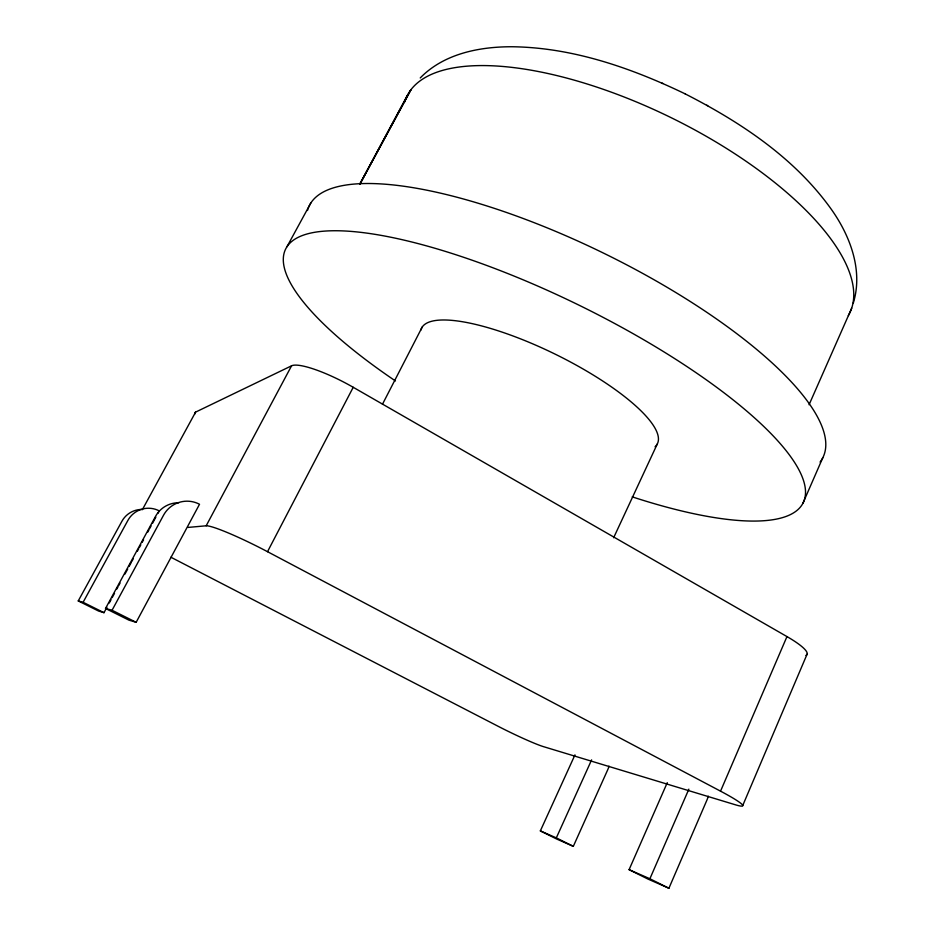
<?xml version="1.0" encoding="UTF-8"?>
<svg xmlns="http://www.w3.org/2000/svg" width="935" height="935" viewBox="0 0 935 935"><rect width="100%" height="100%" fill="white"/><g stroke="black" fill="none" stroke-linecap="round" stroke-linejoin="round"><path stroke-width="1.4" d="M853.304 303.045C863.484 269.958 849.751 234.685 830.292 207.874C793.686 157.255 740.064 121.912 685.121 93.851M742.717 805.561L807.197 653.927M170.871 557.213L497.993 726.215A38.779 2.63 25.8 0 0 543.515 746.656L735.319 804.766A51.367 4.383 25.1 0 0 720.546 791.162L786.966 636.583L353.22 387.289A54.546 11.372 27.5 0 0 291.568 365.807L195.602 412.113L142.354 509.668M667.274 782.653L629.091 869.667L647.674 878.935L668.911 888.25L706.848 800.266A23.936 20.827 -80.3 0 0 708.251 796.164M668.911 888.25L649.895 878.76L688.861 789.152M802.978 503.135L822.777 457.788M809.067 404.75L851.68 308.164M574.978 754.872L540.348 830.899L557.003 839.186L573.319 846.339L607.738 769.727A20.956 18.712 -78.5 0 0 609.001 766.139M573.319 846.339L556.325 837.877L591.61 759.874M613.64 537.742L657.282 443.985M382.485 404.224L422.258 326.969M188.169 527.41L206.179 525.797A56.03 5.423 26.7 0 1 267.515 551.685L353.22 387.289M206.179 525.797L291.568 365.807M359.753 184.148L407.099 95.873M105.526 608.463L128.925 620.139L136.159 622.301L199.517 504.269A26.566 26.309 -26.6 0 0 163.555 515.185L112.048 610.263L105.526 608.463L155.549 516.354A25.806 25.502 -23.5 0 1 178.737 502.773M142.214 509.423A22.557 22.113 -16.7 0 0 121.936 521.227L78.248 600.936L98.607 611.069L103.995 612.682L106.917 607.294M109.255 602.993L111.008 599.767M112.165 597.629L114.502 593.339M116.817 589.05L117.985 586.911M118.675 585.626L120.066 583.066M124.928 574.113L127.709 569.006M129.088 566.458L131.169 562.636M131.858 561.362L133.237 558.814M137.375 551.194L138.742 548.658M139.432 547.396L140.811 544.86M142.178 542.335L143.558 539.811M147.66 532.237L149.027 529.713M149.717 528.462L151.084 525.938M152.44 523.425L155.853 517.149M157.886 513.397L159.254 510.884A23.141 22.721 -17.4 0 0 127.92 520.363L83.098 602.28L78.248 600.936M286.963 246.746L310.817 203.012M420.236 77.944C443.856 53.669 479.41 46.668 512.064 46.75C572.629 47.486 631.16 67.881 685.215 93.886M540.348 830.899L556.325 837.877M629.091 869.667L649.895 878.76M662.144 83.121L662.973 83.519M83.098 602.28L103.995 612.682M112.048 610.263L136.159 622.301M706.755 105.211L707.737 105.702M267.515 551.685L720.546 791.162M404.645 102.067A246.501 96.913 26.1 0 1 667.029 115.683A246.501 96.913 26.1 0 1 848.326 315.609M307.486 210.504A286.017 86.92 26.1 0 1 604.933 253.806A286.017 86.92 26.1 0 1 820.065 462.054M395.458 380.954A288.19 78.739 26.1 0 1 365.117 232.885A288.19 78.739 26.1 0 1 767.016 429.621A288.19 78.739 26.1 0 1 632.235 496.859M195.018 413.831A41.409 6.428 27.6 0 1 195.602 412.113M786.966 636.583A50.128 9.245 24 0 1 805.923 655.412M420.879 330.078A131.321 35.425 26.1 0 1 558.008 355.557A131.321 35.425 26.1 0 1 655.073 446.766M410.933 89.725L359.823 184.253L410.933 89.725"/></g></svg>
